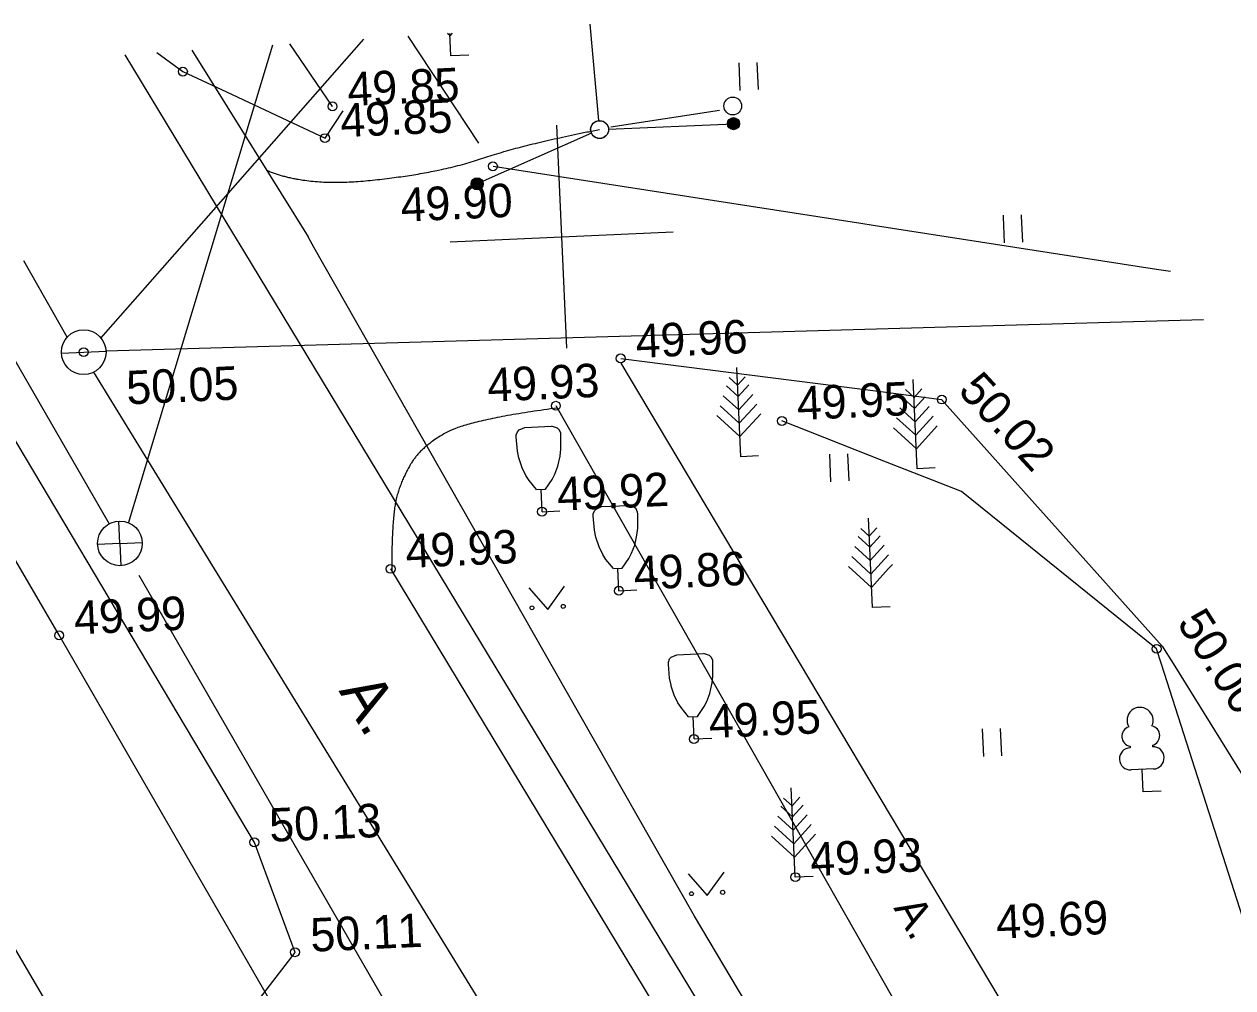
# Model space of a CAD drawing. Extents: x 641368 to 642075, y 6454981 to 6455876.
# Drawn here: x 641540.34 to 641567.39, y 6455702.05 to 6455723.62 of the extents above; entities that cross this region are included whole.
import ezdxf

# ---------------------------------------------------------------- set-up
doc = ezdxf.new("R2010")
doc.units = 0
for name, color, linetype in [('KIHT_10', 7, 'Continuous'), ('KIHT_13', 7, 'Continuous'), ('KIHT_14', 7, 'Continuous'), ('KIHT_15', 7, 'Continuous'), ('KIHT_19', 7, 'Continuous'), ('KIHT_22', 7, 'Continuous'), ('KIHT_30', 7, 'Continuous'), ('KIHT_32', 7, 'Continuous'), ('KIHT_4', 7, 'Continuous'), ('KIHT_41', 7, 'Continuous'), ('KIHT_42', 7, 'Continuous'), ('KIHT_5', 7, 'Continuous'), ('KIHT_54', 7, 'Continuous'), ('KIHT_57', 7, 'Continuous'), ('KIHT_58', 7, 'Continuous'), ('KIHT_59', 7, 'Continuous'), ('KIHT_61', 7, 'Continuous')]:
    doc.layers.add(name, color=color, linetype=linetype)

# ---------------------------------------------------------------- blocks, each defined once
blk = doc.blocks.new('PUNKT')
at = {"layer": 'KIHT_54'}
blk.add_circle((0, 0), 0.1, dxfattribs=at)
blk = doc.blocks.new('VVEEKA')
at = {"layer": 'KIHT_5'}
blk.add_line((-0.5, 0), (0.5, 0), dxfattribs=at)
blk.add_circle((0, 0), 0.5, dxfattribs=at)
blk = doc.blocks.new('VKITPU')
at = {"layer": 'KIHT_10'}
for p, q in [((-0.3, 1.9), (0.3, 1.9)), ((-0.1, 0.5), (0.1, 0.5)), ((0, 0), (0, 0.5)), ((0, 0), (0.4, 0))]:
    blk.add_line(p, q, dxfattribs=at)
for points in [[(-0.1, 0.5), (-0.258, 0.713), (-0.323, 0.825), (-0.4, 1), (-0.461, 1.225), (-0.485, 1.381), (-0.5, 1.7), (-0.498, 1.742), (-0.468, 1.813), (-0.428, 1.85), (-0.3, 1.9)], [(0.1, 0.5), (0.258, 0.713), (0.323, 0.825), (0.4, 1), (0.461, 1.225), (0.485, 1.381), (0.5, 1.7), (0.498, 1.742), (0.468, 1.813), (0.428, 1.85), (0.3, 1.9)]]:
    blk.add_lwpolyline(points, dxfattribs=at)
blk = doc.blocks.new('VMAND')
at = {"layer": 'KIHT_10'}
for p, q in [((0, 0), (0, 2)), ((0, 1.6), (-0.181, 1.781)), ((0, 1.6), (0.181, 1.781)), ((0, 1.05), (-0.33, 1.38)), ((0, 1.35), (-0.249, 1.599)), ((0, 1.35), (0.249, 1.599)), ((0, 1.05), (0.33, 1.38)), ((0, 0.75), (-0.411, 1.161)), ((0, 0.75), (0.411, 1.161)), ((0, 0.45), (-0.492, 0.942)), ((0, 0.45), (0.492, 0.942)), ((0.4, 0), (0, 0))]:
    blk.add_line(p, q, dxfattribs=at)
blk = doc.blocks.new('VMURU_')
at = {"layer": 'KIHT_41'}
for p, q in [((-0.403, 0.505), (0, 0)), ((0, 0), (0.397, 0.505))]:
    blk.add_line(p, q, dxfattribs=at)
for centre, radius in [((-0.353, 0.055), 0.0428), ((0.347, 0.055), 0.0452)]:
    blk.add_circle(centre, radius, dxfattribs=at)
blk = doc.blocks.new('KMAND')
at = {"layer": 'KIHT_10'}
for p, q in [((0, 0), (0, 2)), ((0, 1.6), (-0.181, 1.781)), ((0, 1.6), (0.181, 1.781)), ((0, 1.05), (-0.33, 1.38)), ((0, 1.35), (-0.249, 1.599)), ((0, 1.35), (0.249, 1.599)), ((0, 1.05), (0.33, 1.38)), ((0, 0.75), (-0.411, 1.161)), ((0, 0.75), (0.411, 1.161)), ((0, 0.45), (-0.492, 0.942)), ((0, 0.45), (0.492, 0.942)), ((0.4, 0), (0, 0))]:
    blk.add_line(p, q, dxfattribs=at)
blk = doc.blocks.new('KLAIPU')
at = {"layer": 'KIHT_10'}
for p, q in [((-0.25, 1.032), (-0.25, 1)), ((0.25, 1.032), (0.25, 1)), ((0.25, 0.5), (-0.25, 0.5)), ((0, 0), (0, 0.5)), ((0.4, 0), (0, 0))]:
    blk.add_line(p, q, dxfattribs=at)
for centre, radius, start, end in [((0, 1.6), 0.292, 332.5799, 207.4201), ((-0.2, 1.25), 0.224, 105.2441, 257.079), ((0.2, 1.25), 0.224, 282.921, 74.7559), ((-0.25, 0.75), 0.25, 90, 270), ((0.25, 0.75), 0.25, 270, 90)]:
    blk.add_arc(centre, radius, start, end, dxfattribs=at)
blk = doc.blocks.new('KHEIN_')
at = {"layer": 'KIHT_41'}
for p, q in [((0, 0.62), (0, 0)), ((0.406, 0.609), (0.406, 0))]:
    blk.add_line(p, q, dxfattribs=at)
blk = doc.blocks.new('KKANKA')
at = {"layer": 'KIHT_4'}
for q in [(0, 0.5), (-0.5, 0), (0.5, 0), (0, -0.5)]:
    blk.add_line((0, 0), q, dxfattribs=at)
blk.add_circle((0, 0), 0.5, dxfattribs=at)
blk = doc.blocks.new('KSNOLO')
at = {"layer": 'KIHT_13'}
blk.add_line((0.2, 0), (3, 0), dxfattribs=at)
for centre, radius in [((0, 0), 0.2), ((3, 0), 0.136), ((3, 0), 0.121), ((3, 0), 0.107), ((3, 0), 0.0902), ((3, 0), 0.0749), ((3, 0), 0.0616), ((3, 0), 0.0468), ((3, 0), 0.0343), ((3, 0), 0.0209), ((3, 0), 0.0112)]:
    blk.add_circle(centre, radius, dxfattribs=at)
blk = doc.blocks.new('KSITUG')
at = {"layer": 'KIHT_13'}
blk.add_circle((0, 0), 0.199, dxfattribs=at)

msp = doc.modelspace()

# ---------------------------------------------------------------- linework, layer by layer
at = {"layer": 'KIHT_10'}
for p, q in [((641549.871, 6455723.362), (641549.817, 6455723.412)), ((641549.871, 6455723.362), (641549.817, 6455723.412)), ((641549.891, 6455722.912), (641549.869, 6455723.415)), ((641549.891, 6455722.912), (641549.869, 6455723.415)), ((641549.871, 6455723.362), (641549.923, 6455723.419)), ((641549.871, 6455723.362), (641549.923, 6455723.419)), ((641550.291, 6455722.93), (641549.891, 6455722.912)), ((641550.291, 6455722.93), (641549.891, 6455722.912)), ((641551.932, 6455712.713), (641551.932, 6455712.713)), ((641551.932, 6455712.713), (641551.932, 6455712.713)), ((641551.932, 6455712.713), (641551.932, 6455712.713)), ((641551.932, 6455712.713), (641551.932, 6455712.713)), ((641551.932, 6455712.713), (641551.932, 6455712.713)), ((641551.932, 6455712.713), (641551.932, 6455712.713)), ((641559.325, 6455710.565), (641559.236, 6455712.563)), ((641559.254, 6455712.163), (641559.065, 6455712.336)), ((641559.254, 6455712.163), (641559.427, 6455712.352)), ((641559.278, 6455711.614), (641558.934, 6455711.929)), ((641559.265, 6455711.914), (641559.005, 6455712.151)), ((641559.265, 6455711.914), (641559.502, 6455712.173)), ((641559.278, 6455711.614), (641559.593, 6455711.958)), ((641559.292, 6455711.314), (641558.863, 6455711.706)), ((641559.292, 6455711.314), (641559.676, 6455711.735)), ((641559.676, 6455711.735), (641559.684, 6455711.743)), ((641559.305, 6455711.015), (641558.792, 6455711.484)), ((641559.305, 6455711.015), (641559.69, 6455711.435)), ((641559.69, 6455711.435), (641559.775, 6455711.528)), ((641553.648, 6455710.943), (641553.648, 6455710.943)), ((641553.648, 6455710.943), (641553.648, 6455710.943)), ((641553.648, 6455710.943), (641553.648, 6455710.943)), ((641553.648, 6455710.943), (641553.648, 6455710.943)), ((641553.648, 6455710.943), (641553.648, 6455710.943)), ((641553.648, 6455710.943), (641553.648, 6455710.943)), ((641559.725, 6455710.583), (641559.325, 6455710.565)), ((641554.949, 6455709.508), (641555.548, 6455709.535)), ((641554.949, 6455709.508), (641555.548, 6455709.535)), ((641555.211, 6455708.118), (641555.411, 6455708.127)), ((641555.211, 6455708.118), (641555.411, 6455708.127)), ((641555.333, 6455707.623), (641555.311, 6455708.123)), ((641555.333, 6455707.623), (641555.311, 6455708.123)), ((641555.333, 6455707.623), (641555.733, 6455707.641)), ((641555.333, 6455707.623), (641555.733, 6455707.641)), ((641555.333, 6455707.623), (641555.333, 6455707.623)), ((641555.333, 6455707.623), (641555.333, 6455707.623)), ((641555.333, 6455707.623), (641555.333, 6455707.623)), ((641555.333, 6455707.623), (641555.333, 6455707.623)), ((641555.333, 6455707.623), (641555.333, 6455707.623)), ((641555.333, 6455707.623), (641555.333, 6455707.623)), ((641557.6, 6455704.534), (641557.6, 6455704.534)), ((641557.6, 6455704.534), (641557.6, 6455704.534)), ((641557.6, 6455704.534), (641557.6, 6455704.534)), ((641557.6, 6455704.534), (641557.6, 6455704.534)), ((641557.6, 6455704.534), (641557.6, 6455704.534)), ((641557.6, 6455704.534), (641557.6, 6455704.534))]:
    msp.add_line(p, q, dxfattribs=at)
for points in [[(641554.824, 6455708.807), (641554.818, 6455708.827), (641554.787, 6455708.982), (641554.758, 6455709.299), (641554.758, 6455709.341), (641554.785, 6455709.414), (641554.823, 6455709.452), (641554.949, 6455709.508)], [(641554.824, 6455708.807), (641554.818, 6455708.827), (641554.787, 6455708.982), (641554.758, 6455709.299), (641554.758, 6455709.341), (641554.785, 6455709.414), (641554.823, 6455709.452), (641554.949, 6455709.508)], [(641555.735, 6455708.848), (641555.739, 6455708.868), (641555.756, 6455709.025), (641555.757, 6455709.344), (641555.753, 6455709.385), (641555.72, 6455709.455), (641555.678, 6455709.491), (641555.548, 6455709.535)], [(641555.735, 6455708.848), (641555.739, 6455708.868), (641555.756, 6455709.025), (641555.757, 6455709.344), (641555.753, 6455709.385), (641555.72, 6455709.455), (641555.678, 6455709.491), (641555.548, 6455709.535)], [(641555.211, 6455708.118), (641555.043, 6455708.324), (641554.974, 6455708.433), (641554.889, 6455708.604), (641554.824, 6455708.807)], [(641555.211, 6455708.118), (641555.043, 6455708.324), (641554.974, 6455708.433), (641554.889, 6455708.604), (641554.824, 6455708.807)], [(641555.411, 6455708.127), (641555.56, 6455708.347), (641555.619, 6455708.462), (641555.688, 6455708.64), (641555.735, 6455708.848)], [(641555.411, 6455708.127), (641555.56, 6455708.347), (641555.619, 6455708.462), (641555.688, 6455708.64), (641555.735, 6455708.848)]]:
    msp.add_lwpolyline(points, dxfattribs=at)
at = {"layer": 'KIHT_13'}
for p, q in [((641553.201, 6455721.464), (641553.005, 6455723.621)), ((641555.902, 6455721.688), (641553.472, 6455721.317))]:
    msp.add_line(p, q, dxfattribs=at)
msp.add_circle((641553.219, 6455721.265), 0.2, dxfattribs=at)
at = {"layer": 'KIHT_14'}
for p, q in [((641544.504, 6455718.513), (641545.907, 6455723.155)), ((641542.673, 6455712.455), (641544.504, 6455718.513)), ((641538.877, 6455718.261), (641542.242, 6455712.435)), ((641542.905, 6455711.287), (641566.472, 6455670.487))]:
    msp.add_line(p, q, dxfattribs=at)
at = {"layer": 'KIHT_15'}
for p, q in [((641543.71, 6455718.477), (641547.942, 6455723.289)), ((641542.055, 6455716.595), (641543.71, 6455718.477)), ((641541.297, 6455716.614), (641540.329, 6455718.326)), ((641566.735, 6455717.003), (641542.167, 6455716.304)), ((641541.886, 6455715.829), (641558.643, 6455688.559)), ((641541.886, 6455715.829), (641558.643, 6455688.559))]:
    msp.add_line(p, q, dxfattribs=at)
msp.add_lwpolyline([(641560.974, 6455676.449), (641550.781, 6455693.208), (641541.117, 6455709.944), (641536.333, 6455718.147)], dxfattribs=at)
at = {"layer": 'KIHT_19'}
msp.add_line((641531.302, 6455717.922), (641541.058, 6455701.34), dxfattribs=at)
msp.add_line((641531.302, 6455717.922), (641541.058, 6455701.34), dxfattribs=at)
at = {"layer": 'KIHT_22'}
for p, q in [((641544.09, 6455723.036), (641544.878, 6455721.772)), ((641544.09, 6455723.036), (641544.878, 6455721.772)), ((641542.589, 6455722.938), (641545.004, 6455718.95)), ((641542.589, 6455722.938), (641545.004, 6455718.95)), ((641544.878, 6455721.772), (641546.693, 6455718.859)), ((641544.878, 6455721.772), (641546.693, 6455718.859)), ((641545.004, 6455718.95), (641545.248, 6455718.546)), ((641545.004, 6455718.95), (641545.248, 6455718.546)), ((641546.831, 6455718.617), (641546.693, 6455718.859)), ((641546.831, 6455718.617), (641546.693, 6455718.859)), ((641545.248, 6455718.546), (641551.243, 6455708.647)), ((641545.248, 6455718.546), (641551.243, 6455708.647)), ((641552.47, 6455708.702), (641546.831, 6455718.617)), ((641552.47, 6455708.702), (641546.831, 6455718.617)), ((641555.34, 6455703.655), (641552.47, 6455708.702)), ((641555.34, 6455703.655), (641552.47, 6455708.702)), ((641551.243, 6455708.647), (641556.043, 6455700.72)), ((641551.243, 6455708.647), (641556.043, 6455700.72)), ((641560.42, 6455695.138), (641555.34, 6455703.655)), ((641560.42, 6455695.138), (641555.34, 6455703.655))]:
    msp.add_line(p, q, dxfattribs=at)
msp.add_open_spline([(641545.761, 6455720.354), (641546.646, 6455719.97), (641549.636, 6455720.29), (641551.502, 6455720.929), (641553.219, 6455721.265)], degree=2, dxfattribs=at)
at = {"layer": 'KIHT_30'}
for p, q in [((641548.925, 6455723.353), (641550.505, 6455720.96)), ((641547.238, 6455721.775), (641546.284, 6455723.18)), ((641547.238, 6455721.775), (641546.284, 6455723.18)), ((641543.888, 6455722.561), (641543.888, 6455722.561)), ((641543.888, 6455722.561), (641543.888, 6455722.561)), ((641544.863, 6455722.106), (641547.075, 6455721.073)), ((641544.863, 6455722.106), (641547.075, 6455721.073)), ((641547.075, 6455721.073), (641547.478, 6455721.68)), ((641547.075, 6455721.073), (641547.478, 6455721.68)), ((641547.238, 6455721.775), (641547.238, 6455721.775)), ((641547.238, 6455721.775), (641547.238, 6455721.775)), ((641547.075, 6455721.073), (641547.075, 6455721.073)), ((641547.075, 6455721.073), (641547.075, 6455721.073)), ((641550.833, 6455720.442), (641550.833, 6455720.442)), ((641550.833, 6455720.442), (641559.07, 6455719.165)), ((641559.07, 6455719.165), (641559.346, 6455719.122)), ((641559.346, 6455719.122), (641565.684, 6455718.14)), ((641565.684, 6455718.14), (641565.997, 6455718.091)), ((641553.692, 6455716.136), (641553.692, 6455716.136)), ((641553.692, 6455716.136), (641559.512, 6455715.397)), ((641553.697, 6455716.036), (641557.92, 6455708.946)), ((641560.875, 6455715.224), (641560.875, 6455715.224)), ((641552.244, 6455715.082), (641552.244, 6455715.082)), ((641552.244, 6455715.082), (641552.244, 6455715.082)), ((641552.244, 6455715.082), (641552.244, 6455715.082)), ((641552.244, 6455715.082), (641552.244, 6455715.082)), ((641552.244, 6455715.082), (641552.244, 6455715.082)), ((641552.244, 6455715.082), (641552.244, 6455715.082)), ((641555.791, 6455708.851), (641552.244, 6455715.082)), ((641555.791, 6455708.851), (641552.244, 6455715.082)), ((641548.538, 6455711.43), (641548.538, 6455711.43)), ((641548.538, 6455711.43), (641548.538, 6455711.43)), ((641548.538, 6455711.43), (641548.538, 6455711.43)), ((641548.538, 6455711.43), (641548.538, 6455711.43)), ((641548.538, 6455711.43), (641548.538, 6455711.43)), ((641548.538, 6455711.43), (641548.538, 6455711.43)), ((641548.538, 6455711.43), (641550.248, 6455708.602)), ((641548.538, 6455711.43), (641550.248, 6455708.602)), ((641557.92, 6455708.946), (641559.954, 6455705.532)), ((641560.148, 6455701.196), (641555.791, 6455708.851)), ((641560.148, 6455701.196), (641555.791, 6455708.851)), ((641559.954, 6455705.532), (641565.97, 6455695.433)), ((641545.494, 6455705.306), (641545.494, 6455705.306)), ((641545.494, 6455705.306), (641545.494, 6455705.306)), ((641545.494, 6455705.306), (641545.494, 6455705.306)), ((641545.494, 6455705.306), (641545.494, 6455705.306)), ((641545.494, 6455705.306), (641545.494, 6455705.306)), ((641545.494, 6455705.306), (641545.494, 6455705.306)), ((641546.405, 6455702.847), (641546.405, 6455702.847)), ((641546.405, 6455702.847), (641546.405, 6455702.847)), ((641546.405, 6455702.847), (641546.405, 6455702.847)), ((641546.405, 6455702.847), (641546.405, 6455702.847)), ((641546.405, 6455702.847), (641546.405, 6455702.847)), ((641546.405, 6455702.847), (641546.405, 6455702.847))]:
    msp.add_line(p, q, dxfattribs=at)
for points in [[(641543.306, 6455722.985), (641543.888, 6455722.561), (641544.863, 6455722.106)], [(641543.306, 6455722.985), (641543.888, 6455722.561), (641544.863, 6455722.106)], [(641540.452, 6455699.011), (641545.028, 6455701.058), (641546.405, 6455702.847), (641545.494, 6455705.306), (641537.809, 6455718.213)], [(641540.452, 6455699.011), (641545.028, 6455701.058), (641546.405, 6455702.847), (641545.494, 6455705.306), (641537.809, 6455718.213)], [(641559.512, 6455715.397), (641560.875, 6455715.224), (641565.815, 6455709.703), (641566.058, 6455709.31)], [(641566.058, 6455709.31), (641570.53, 6455702.107), (641574.548, 6455705.476)], [(641550.248, 6455708.602), (641559.957, 6455692.55), (641572.693, 6455671.368), (641574.591, 6455670.959), (641579.368, 6455671.534), (641579.691, 6455672.07), (641572.187, 6455682.217), (641565.021, 6455692.879)], [(641550.248, 6455708.602), (641559.957, 6455692.55), (641572.693, 6455671.368), (641574.591, 6455670.959), (641579.368, 6455671.534), (641579.691, 6455672.07), (641572.187, 6455682.217), (641565.021, 6455692.879)]]:
    msp.add_lwpolyline(points, dxfattribs=at)
msp.add_open_spline([(641552.274, 6455715.029), (641550.312, 6455714.773), (641549.247, 6455714.179), (641548.801, 6455713.476), (641548.565, 6455712.646), (641548.565, 6455711.386)], degree=2, dxfattribs=at)
msp.add_open_spline([(641552.274, 6455715.029), (641550.312, 6455714.773), (641549.247, 6455714.179), (641548.801, 6455713.476), (641548.565, 6455712.646), (641548.565, 6455711.386)], degree=2, dxfattribs=at)
at = {"layer": 'KIHT_32'}
msp.add_line((641541.117, 6455709.944), (641541.117, 6455709.944), dxfattribs=at)
msp.add_line((641541.117, 6455709.944), (641541.117, 6455709.944), dxfattribs=at)
msp.add_line((641541.117, 6455709.944), (641541.117, 6455709.944), dxfattribs=at)
at = {"layer": 'KIHT_41'}
for p, q in [((641562.252, 6455719.344), (641562.253, 6455719.308)), ((641562.253, 6455719.308), (641562.279, 6455718.725)), ((641562.657, 6455719.351), (641562.658, 6455719.326)), ((641562.658, 6455719.326), (641562.684, 6455718.743))]:
    msp.add_line(p, q, dxfattribs=at)
at = {"layer": 'KIHT_42'}
for p, q in [((641557.298, 6455714.74), (641557.298, 6455714.74)), ((641559.582, 6455713.841), (641557.298, 6455714.74)), ((641565.688, 6455709.642), (641565.688, 6455709.642))]:
    msp.add_line(p, q, dxfattribs=at)
for points in [[(641565.798, 6455709.299), (641565.688, 6455709.642), (641561.318, 6455713.158), (641559.582, 6455713.841)], [(641569.972, 6455694.423), (641568.048, 6455702.272), (641565.798, 6455709.299)]]:
    msp.add_lwpolyline(points, dxfattribs=at)
at = {"layer": 'KIHT_5'}
msp.add_line((641541.668, 6455716.279), (641541.668, 6455716.279), dxfattribs=at)
msp.add_line((641541.668, 6455716.279), (641541.668, 6455716.279), dxfattribs=at)
msp.add_line((641541.668, 6455716.279), (641541.668, 6455716.279), dxfattribs=at)
msp.add_line((641541.668, 6455716.279), (641541.668, 6455716.279), dxfattribs=at)
msp.add_line((641541.668, 6455716.279), (641541.668, 6455716.279), dxfattribs=at)
msp.add_line((641541.668, 6455716.279), (641541.668, 6455716.279), dxfattribs=at)
at = {"layer": 'KIHT_61'}
for p, q in [((641552.257, 6455721.362), (641552.369, 6455718.865)), ((641549.872, 6455718.753), (641554.866, 6455718.977)), ((641549.872, 6455718.753), (641554.866, 6455718.977)), ((641549.872, 6455718.753), (641554.866, 6455718.977)), ((641549.872, 6455718.753), (641554.866, 6455718.977)), ((641549.872, 6455718.753), (641554.866, 6455718.977)), ((641549.872, 6455718.753), (641554.866, 6455718.977)), ((641552.369, 6455718.865), (641552.481, 6455716.368)), ((641552.369, 6455718.865), (641552.481, 6455716.368))]:
    msp.add_line(p, q, dxfattribs=at)

# ---------------------------------------------------------------- block references
at = {"layer": 'KIHT_10', "rotation": 2.56399}
for name, p in [('KMAND', (641556.38, 6455713.94)), ('KMAND', (641560.33, 6455713.67)), ('VKITPU', (641551.93, 6455712.71)), ('VKITPU', (641551.93, 6455712.71)), ('VKITPU', (641553.65, 6455710.94)), ('VKITPU', (641553.65, 6455710.94)), ('KLAIPU', (641565.39, 6455706.44)), ('VMAND', (641557.6, 6455704.53)), ('VMAND', (641557.6, 6455704.53))]:
    msp.add_blockref(name, p, dxfattribs=at)
at = {"layer": 'KIHT_13', "rotation": 2.56399}
for name, p in [('KSITUG', (641556.2, 6455721.79)), ('KSNOLO', (641553.22, 6455721.26))]:
    msp.add_blockref(name, p, dxfattribs=at)
at = {"layer": 'KIHT_13', "xscale": 1.0000015923285046, "yscale": 1.0000015923285046, "rotation": -156.12415383086898}
msp.add_blockref('KSNOLO', (641553.22, 6455721.26), dxfattribs=at)
at = {"layer": 'KIHT_4', "rotation": 2.56399}
msp.add_blockref('KKANKA', (641542.48, 6455712), dxfattribs=at)
at = {"layer": 'KIHT_41', "rotation": 2.56399}
for name, p in [('KHEIN_', (641556.36, 6455722.14)), ('KHEIN_', (641558.39, 6455713.38)), ('VMURU_', (641552.06, 6455710.52)), ('VMURU_', (641552.06, 6455710.52)), ('KHEIN_', (641561.81, 6455707.23)), ('VMURU_', (641555.63, 6455704.12)), ('VMURU_', (641555.63, 6455704.12))]:
    msp.add_blockref(name, p, dxfattribs=at)
at = {"layer": 'KIHT_5', "rotation": 2.56399}
msp.add_blockref('VVEEKA', (641541.67, 6455716.28), dxfattribs=at)
msp.add_blockref('VVEEKA', (641541.67, 6455716.28), dxfattribs=at)
at = {"layer": 'KIHT_54', "rotation": 2.56399}
for p in [(641543.89, 6455722.56), (641543.89, 6455722.56), (641543.89, 6455722.56), (641543.89, 6455722.56), (641547.24, 6455721.78), (641547.24, 6455721.78), (641547.24, 6455721.78), (641547.24, 6455721.78), (641547.07, 6455721.07), (641547.07, 6455721.07), (641547.07, 6455721.07), (641547.07, 6455721.07), (641550.83, 6455720.44), (641541.67, 6455716.28), (641541.67, 6455716.28), (641541.67, 6455716.28), (641541.67, 6455716.28), (641553.69, 6455716.14), (641552.24, 6455715.08), (641552.24, 6455715.08), (641552.24, 6455715.08), (641552.24, 6455715.08), (641560.88, 6455715.22), (641557.3, 6455714.74), (641551.93, 6455712.71), (641551.93, 6455712.71), (641551.93, 6455712.71), (641551.93, 6455712.71), (641548.54, 6455711.43), (641548.54, 6455711.43), (641548.54, 6455711.43), (641548.54, 6455711.43), (641553.65, 6455710.94), (641553.65, 6455710.94), (641553.65, 6455710.94), (641553.65, 6455710.94), (641541.12, 6455709.94), (641541.12, 6455709.94), (641565.69, 6455709.64), (641555.33, 6455707.62), (641555.33, 6455707.62), (641555.33, 6455707.62), (641555.33, 6455707.62), (641545.49, 6455705.31), (641545.49, 6455705.31), (641545.49, 6455705.31), (641545.49, 6455705.31), (641557.6, 6455704.53), (641557.6, 6455704.53), (641557.6, 6455704.53), (641557.6, 6455704.53), (641546.4, 6455702.85), (641546.4, 6455702.85), (641546.4, 6455702.85), (641546.4, 6455702.85)]:
    msp.add_blockref('PUNKT', p, dxfattribs=at)

# ---------------------------------------------------------------- texts
for s, p in [('49.85', (641547.59, 6455721.79)), ('49.85', (641547.59, 6455721.79)), ('49.96', (641554.04, 6455716.15)), ('49.95', (641557.65, 6455714.76)), ('49.92', (641552.28, 6455712.73)), ('49.92', (641552.28, 6455712.73)), ('49.99', (641541.47, 6455709.96)), ('49.95', (641555.68, 6455707.64)), ('49.95', (641555.68, 6455707.64)), ('50.13', (641545.84, 6455705.32)), ('50.13', (641545.84, 6455705.32)), ('49.93', (641557.95, 6455704.55)), ('49.93', (641557.95, 6455704.55))]:
    msp.add_text(s, height=0.75, rotation=2.564).set_placement(p)
at = {"layer": 'KIHT_57'}
msp.add_text('A.', height=0.7, rotation=299.6499, dxfattribs=at).set_placement((641559.79, 6455703.84))
at = {"layer": 'KIHT_58'}
msp.add_text('A.', height=1, rotation=300.7701, dxfattribs=at).set_placement((641547.37, 6455708.7))
msp.add_text('A.', height=1, rotation=300.7701, dxfattribs=at).set_placement((641547.37, 6455708.7))
at = {"layer": 'KIHT_59'}
for s, rotation, p in [('49.85', 2.564, (641547.43, 6455721.09)), ('49.85', 2.564, (641547.43, 6455721.09)), ('49.90', 2.564, (641548.78, 6455719.2)), ('49.93', 2.564, (641550.72, 6455715.17)), ('50.05', 2.564, (641542.64, 6455715.11)), ('50.02', 312.7673, (641561.22, 6455715.4)), ('49.93', 2.564, (641548.89, 6455711.45)), ('49.93', 2.564, (641548.89, 6455711.45)), ('49.86', 2.564, (641554, 6455710.96)), ('49.86', 2.564, (641554, 6455710.96)), ('50.00', 302.5544, (641566.13, 6455710.22)), ('49.69', 2.564, (641562.11, 6455703.15)), ('50.11', 2.564, (641546.76, 6455702.86)), ('50.11', 2.564, (641546.76, 6455702.86))]:
    msp.add_text(s, height=0.75, rotation=rotation, dxfattribs=at).set_placement(p)

doc.saveas('drawing.dxf')
